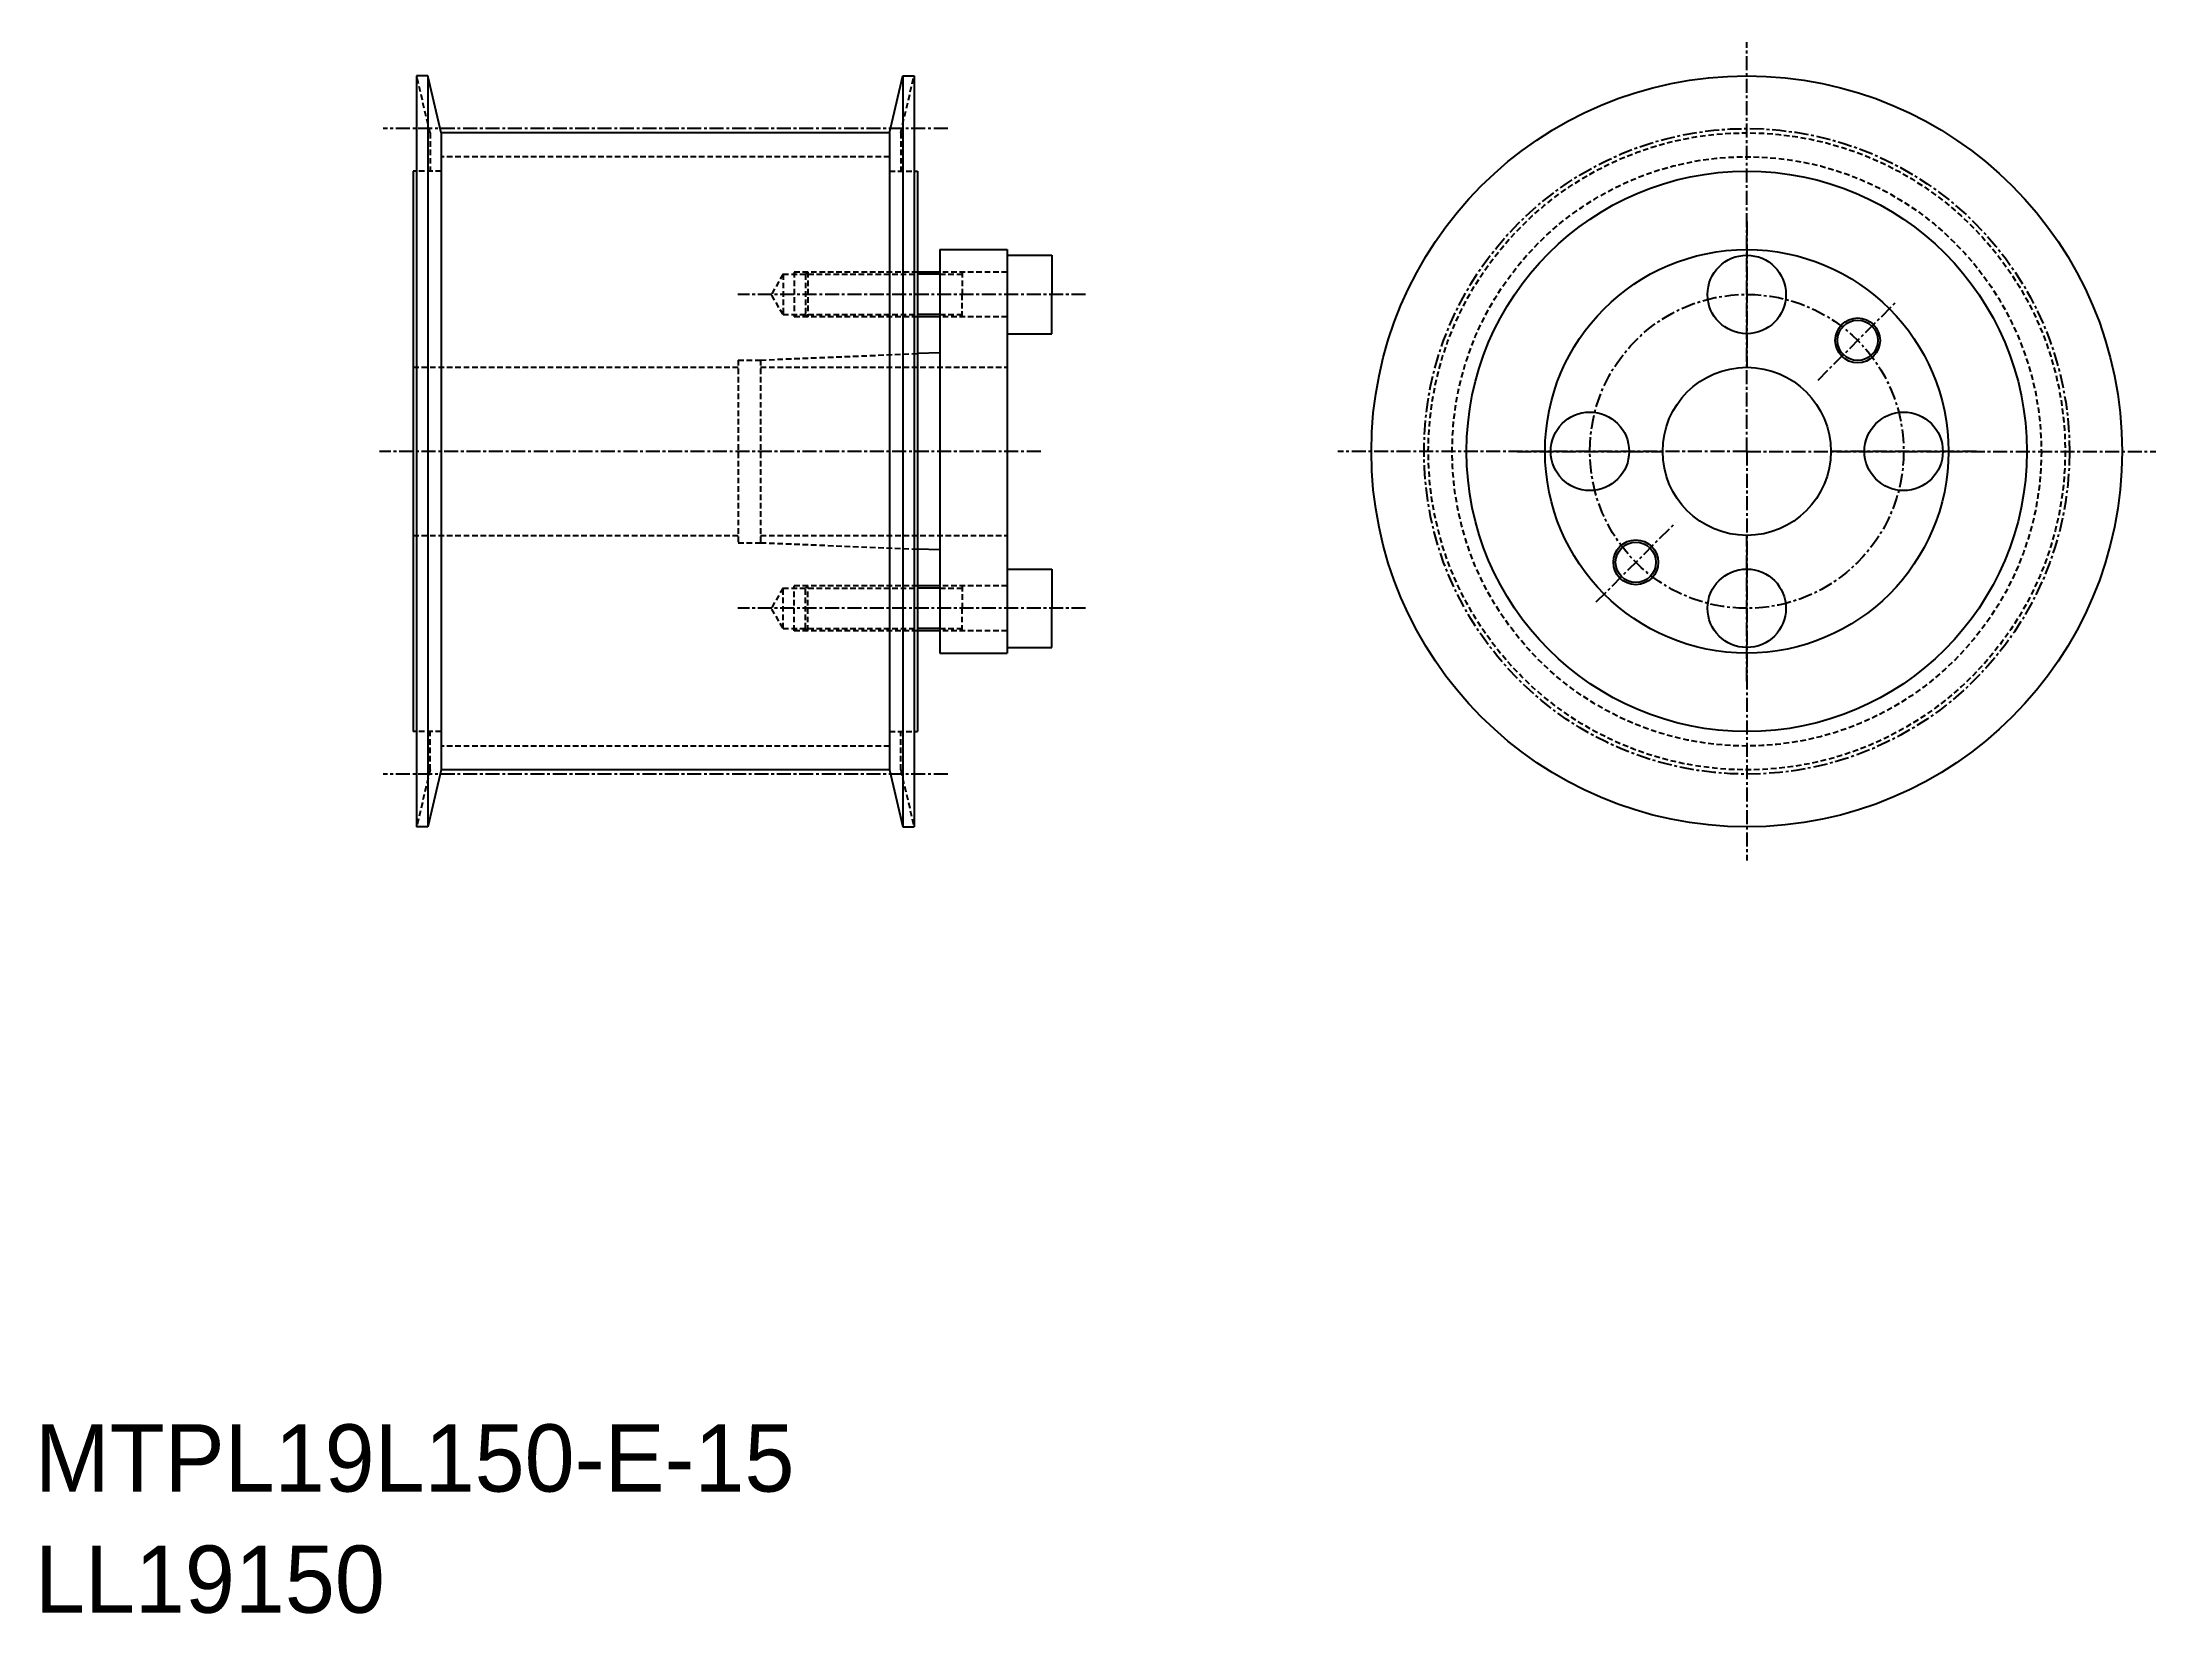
# Model space of a CAD drawing. Extents: x -285 to -97, y -61 to 79.
import ezdxf

# ---------------------------------------------------------------- set-up
doc = ezdxf.new("R2010")
doc.units = 0
doc.linetypes.add('CENTER', pattern=[2, 1.25, -0.25, 0.25, -0.25])
doc.linetypes.add('DASHED', pattern=[0.75, 0.5, -0.25])
doc.layers.get('0').update_dxf_attribs({"linetype": 'CONTINUOUS'})
doc.layers.add('CENTER', color=1, linetype='CENTER')

msp = doc.modelspace()

# ---------------------------------------------------------------- linework, layer by layer
at = {"color": 7, "linetype": 'CONTINUOUS'}
for p, q in [((-251.92, 76.31), (-251.92, 9.31)), ((-250.92, 76.31), (-251.92, 76.31)), ((-250.92, 76.31), (-250.92, 9.31)), ((-249.72, 71.23), (-250.92, 76.31)), ((-209.72, 71.23), (-208.52, 76.31)), ((-208.52, 76.31), (-208.52, 9.31)), ((-208.52, 76.31), (-207.52, 76.31)), ((-207.52, 76.31), (-207.52, 9.31)), ((-209.72, 71.23), (-249.72, 71.23)), ((-249.72, 71.23), (-249.72, 14.39)), ((-209.72, 71.23), (-209.72, 14.39)), ((-252.22, 67.81), (-252.22, 17.81)), ((-251.92, 67.81), (-252.22, 67.81)), ((-207.52, 67.81), (-207.22, 67.81)), ((-207.22, 67.81), (-207.22, 17.81)), ((-205.22, 60.81), (-199.22, 60.81)), ((-205.22, 60.81), (-205.22, 24.81)), ((-199.22, 60.81), (-199.22, 24.81)), ((-205.22, 58.81), (-207.22, 58.81)), ((-199.22, 60.31), (-195.22, 60.31)), ((-195.22, 60.31), (-195.22, 56.81)), ((-195.22, 53.31), (-195.22, 56.81)), ((-205.22, 54.81), (-207.22, 54.81)), ((-199.22, 53.31), (-195.22, 53.31)), ((-205.22, 51.61), (-207.22, 51.53)), ((-205.22, 34.01), (-207.22, 34.09)), ((-199.22, 32.31), (-195.22, 32.31)), ((-195.22, 32.31), (-195.22, 28.81)), ((-205.22, 30.81), (-207.22, 30.81)), ((-195.22, 25.31), (-195.22, 28.81)), ((-205.22, 26.81), (-207.22, 26.81)), ((-205.22, 24.81), (-199.22, 24.81)), ((-199.22, 25.31), (-195.22, 25.31)), ((-251.92, 17.81), (-252.22, 17.81)), ((-207.52, 17.81), (-207.22, 17.81)), ((-249.72, 14.39), (-250.92, 9.31)), ((-209.72, 14.39), (-249.72, 14.39)), ((-209.72, 14.39), (-208.52, 9.31)), ((-250.92, 9.31), (-251.92, 9.31)), ((-208.52, 9.31), (-207.52, 9.31))]:
    msp.add_line(p, q, dxfattribs=at)
at = {"color": 3, "linetype": 'DASHED'}
for p, q in [((-250.72, 71.23), (-251.92, 76.31)), ((-208.72, 71.23), (-207.52, 76.31)), ((-250.72, 71.23), (-250.72, 67.81)), ((-208.72, 71.23), (-208.72, 67.81)), ((-209.72, 69.1), (-249.72, 69.1)), ((-249.72, 67.81), (-251.92, 67.81)), ((-209.72, 67.81), (-207.52, 67.81)), ((-219.22, 58.61), (-220.26, 56.81)), ((-219.22, 58.61), (-219.22, 55.01)), ((-219.22, 58.61), (-207.22, 58.61)), ((-218.22, 58.81), (-218.22, 54.81)), ((-207.22, 58.81), (-218.22, 58.81)), ((-217.02, 58.81), (-217.22, 58.61)), ((-217.22, 58.61), (-217.22, 54.81)), ((-217.02, 58.81), (-217.02, 54.81)), ((-199.22, 58.81), (-205.22, 58.81)), ((-205.22, 58.61), (-203.22, 58.61)), ((-203.22, 58.81), (-203.22, 56.81)), ((-219.22, 55.01), (-220.26, 56.81)), ((-203.22, 54.81), (-203.22, 56.81)), ((-219.22, 55.01), (-207.22, 55.01)), ((-207.22, 54.81), (-218.22, 54.81)), ((-217.02, 54.81), (-217.22, 55.01)), ((-205.22, 55.01), (-203.22, 55.01)), ((-199.22, 54.81), (-205.22, 54.81)), ((-223.22, 50.96), (-223.22, 34.66)), ((-223.22, 50.96), (-221.22, 50.96)), ((-221.22, 50.96), (-207.22, 51.53)), ((-221.22, 50.96), (-221.22, 34.66)), ((-252.22, 50.31), (-223.22, 50.31)), ((-221.22, 50.31), (-199.22, 50.31)), ((-252.22, 35.31), (-223.22, 35.31)), ((-223.22, 34.66), (-221.22, 34.66)), ((-221.22, 35.31), (-199.22, 35.31)), ((-221.22, 34.66), (-207.22, 34.09)), ((-219.22, 30.61), (-220.26, 28.81)), ((-219.22, 27.01), (-219.22, 30.61)), ((-219.22, 30.61), (-207.22, 30.61)), ((-218.22, 26.81), (-218.22, 30.81)), ((-207.22, 30.81), (-218.22, 30.81)), ((-217.22, 27.01), (-217.22, 30.81)), ((-217.02, 30.81), (-217.22, 30.61)), ((-217.02, 26.81), (-217.02, 30.81)), ((-199.22, 30.81), (-205.22, 30.81)), ((-205.22, 30.61), (-203.22, 30.61)), ((-203.22, 30.81), (-203.22, 28.81)), ((-219.22, 27.01), (-220.26, 28.81)), ((-203.22, 26.81), (-203.22, 28.81)), ((-219.22, 27.01), (-207.22, 27.01)), ((-207.22, 26.81), (-218.22, 26.81)), ((-217.02, 26.81), (-217.22, 27.01)), ((-205.22, 27.01), (-203.22, 27.01)), ((-199.22, 26.81), (-205.22, 26.81)), ((-249.72, 17.81), (-251.92, 17.81)), ((-250.72, 14.39), (-250.72, 17.81)), ((-209.72, 17.81), (-207.52, 17.81)), ((-208.72, 14.39), (-208.72, 17.81)), ((-209.72, 16.52), (-249.72, 16.52)), ((-250.72, 14.39), (-251.92, 9.31)), ((-208.72, 14.39), (-207.52, 9.31))]:
    msp.add_line(p, q, dxfattribs=at)
at = {"color": 3, "linetype": 'CONTINUOUS'}
for p, q in [((-205.22, 58.61), (-207.22, 58.61)), ((-205.22, 55.01), (-207.22, 55.01)), ((-205.22, 30.61), (-207.22, 30.61)), ((-205.22, 27.01), (-207.22, 27.01))]:
    msp.add_line(p, q, dxfattribs=at)
at = {"color": 7, "linetype": 'CONTINUOUS'}
for centre, radius in [((-133.21, 42.81), 33.5), ((-133.21, 42.81), 25), ((-133.21, 42.81), 18), ((-133.21, 42.81), 18), ((-133.21, 56.81), 3.5), ((-123.31, 52.71), 1.8), ((-133.21, 42.81), 7.5), ((-147.21, 42.81), 3.5), ((-119.21, 42.81), 3.5), ((-143.11, 32.91), 1.8), ((-133.21, 28.81), 3.5)]:
    msp.add_circle(centre, radius, dxfattribs=at)
at = {"color": 3, "linetype": 'DASHED'}
for radius in [28.42, 26.29]:
    msp.add_circle((-133.21, 42.81), radius, dxfattribs=at)
at = {"color": 3, "linetype": 'CONTINUOUS'}
for centre in [(-123.31, 52.71), (-143.11, 32.91)]:
    msp.add_circle(centre, 2, dxfattribs=at)
at = {"layer": 'CENTER', "color": 1, "linetype": 'CENTER'}
for p, q in [((-133.21, 42.81), (-133.21, 79.31)), ((-204.52, 71.61), (-254.92, 71.61)), ((-133.21, 63.31), (-133.21, 50.31)), ((-192.22, 56.81), (-223.26, 56.81)), ((-126.85, 49.17), (-119.78, 56.24)), ((-196.22, 42.81), (-255.22, 42.81)), ((-133.21, 42.81), (-169.71, 42.81)), ((-153.71, 42.81), (-140.71, 42.81)), ((-133.21, 42.81), (-96.71, 42.81)), ((-133.21, 42.81), (-133.21, 6.31)), ((-112.71, 42.81), (-125.71, 42.81)), ((-146.65, 29.37), (-139.57, 36.44)), ((-133.21, 22.31), (-133.21, 35.31)), ((-192.22, 28.81), (-223.26, 28.81)), ((-204.52, 14), (-254.92, 14))]:
    msp.add_line(p, q, dxfattribs=at)
for radius in [28.8, 14]:
    msp.add_circle((-133.21, 42.81), radius, dxfattribs=at)

# ---------------------------------------------------------------- texts
at = {"color": 7, "linetype": 'CONTINUOUS'}
for s, p in [('MTPL19L150-E-15', (-285.99, -50)), ('LL19150', (-285.99, -60.81))]:
    msp.add_text(s, height=6, dxfattribs=at).set_placement(p)

doc.saveas('drawing.dxf')
